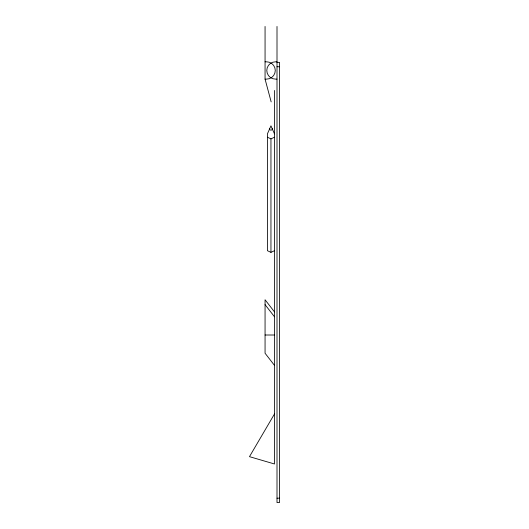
<?xml version="1.0" encoding="UTF-8"?>
<svg xmlns="http://www.w3.org/2000/svg" width="529" height="529" viewBox="0 0 529 529"><rect width="100%" height="100%" fill="white"/><g stroke="black" fill="none" stroke-linecap="round" stroke-linejoin="round"><path stroke-width="0.79" d="M274.491 133.89L270.954 125.842L267.409 133.89L267.409 250.693L270.954 252.353L274.491 250.693M274.491 413.956L249.476 456.659L274.491 463.986L274.491 90.466M267.409 137.216L270.954 138.876L274.491 137.216M265.062 61.82L266.629 61.82A8.649 8.649 0 0 1 275.278 70.469A8.649 8.649 0 0 1 266.629 79.112L265.062 79.112L265.062 26.45M277.004 61.82L275.437 61.82A8.649 8.649 0 0 0 266.788 70.469A8.649 8.649 0 0 0 275.437 79.112L277.004 79.112M277.004 62.369L279.524 62.369L279.524 502.55L277.004 502.55L277.004 26.45M277.004 66.747L279.524 66.747M265.062 335.009L274.491 335.009M277.004 498.173L279.524 498.173M274.491 311.905L265.062 299.758L265.062 353.233L274.491 365.38M265.062 304.644L274.491 316.792M265.062 79.112L271.165 101.892M272.29 128.335L272.29 129.592L270.954 130.22L269.611 129.592L269.611 128.335M270.954 138.876L270.954 252.353"/></g></svg>
